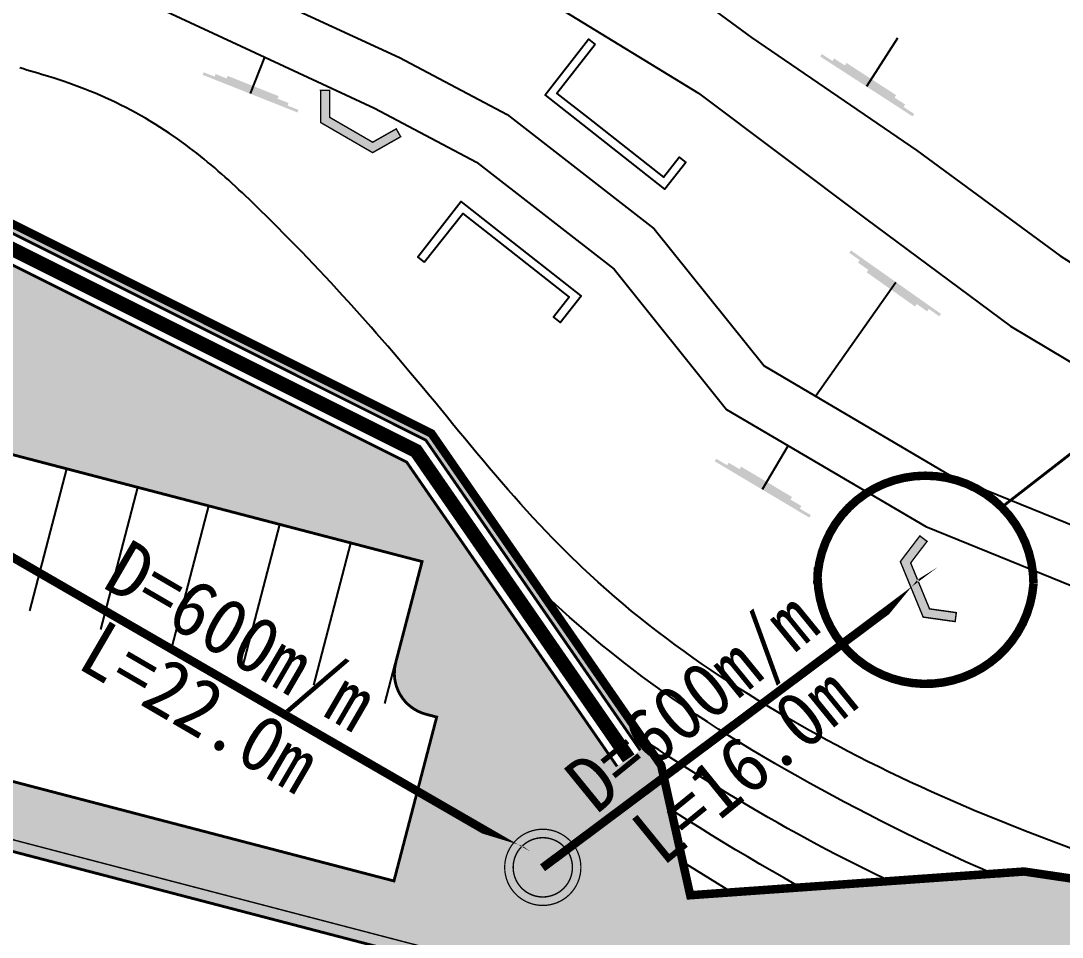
# Model space of a CAD drawing. Header units: inches. Extents: x 12 to 407, y 13 to 268.
# Drawn here: x 154.75 to 191.64, y 200.69 to 233.16 of the extents above; entities that cross this region are included whole.
import ezdxf
from ezdxf.enums import TextEntityAlignment as Align

# ---------------------------------------------------------------- set-up
doc = ezdxf.new("R2010")
doc.units = ezdxf.units.IN
doc.header["$MEASUREMENT"] = 0
doc.linetypes.add('CENTER', pattern=[2, 1.25, -0.25, 0.25, -0.25])
doc.linetypes.add('PHANTOM2', pattern=[12.5, 10, -0.5, 0.5, -0.5, 0.5, -0.5])
for name, color, linetype in [('1-1CON', 35, 'Continuous'), ('1-5CON', 30, 'Continuous'), ('1-ROAD', 1, 'Continuous'), ('1-낙차구조물', 7, 'Continuous'), ('1-물선', 5, 'Continuous'), ('1-휀스', 7, 'FENCELINE1'), ('CE-SLOP-FILL', 1, 'Continuous'), ('LSMD_CONT_LDREG_41500', 1, 'Continuous'), ('NR', 7, 'Continuous'), ('WID', 4, 'Continuous'), ('관경', 7, 'Continuous'), ('관길이', 1, 'Continuous'), ('성토옹벽', 6, 'Continuous'), ('솔리드', 7, 'PHANTOM2'), ('우수맨', 5, 'Continuous'), ('지하2층외벽선', 2, 'Continuous')]:
    doc.layers.add(name, color=color, linetype=linetype)
doc.styles.add('style1', font='')
doc.styles.get('style1').set_extended_font_data('DotumChe')
doc.linetypes.add('FENCELINE1', pattern='A,0.25,-0.1,[133,ltypeshp.shx,S=0.1,R=0,X=-0.1,Y=0],-0.1,1', length=1.45)

msp = doc.modelspace()

# ---------------------------------------------------------------- hatches: boundary and pattern name
for points in [[(168.2058331197243, 229.0512026281929), (167.2112586884525, 228.4869719593687), (165.370934222103, 229.553330339563), (165.3658668390474, 230.696793880036), (165.6858636969466, 230.6982119808806), (165.6901179995969, 229.7382214075321), (167.2129425909718, 228.855835288078), (168.0479338650241, 229.3295330527606)], [(187.8511208690236, 211.8747033343086), (186.7187061940551, 212.0333587813209), (185.9092798840486, 214.0002709261159), (186.6020240551791, 214.9100181767269), (186.8566156983491, 214.7161545770493), (186.275024899491, 213.952379647714), (186.9448058606124, 212.3248067725933), (187.895520399825, 212.19160818048)]]:
    msp.add_hatch(color=5).paths.add_polyline_path(points)
at = {"layer": '솔리드', "linetype": 'Continuous'}
h = msp.add_hatch(dxfattribs=at)
h.set_pattern_fill('CROSS', color=8, scale=3, style=0)
h.set_pattern_definition([(0, (-296693.6057639145, -354742.0370339248), (0.75, 0.75), [0.375, -1.125]), (90, (-296693.4182639145, -354742.2245339248), (-0.7499999999999999, 0.75), [0.375, -1.125])])
edge = h.paths.add_edge_path()
edge.add_line((135.7213864532298, 222.2391814133287), (133.7300689831375, 221.4241814157128))
edge.add_line((133.7300689831375, 221.4241814157128), (131.2197207800693, 218.4764369361935))
edge.add_line((131.2197207800693, 218.4764369361935), (138.3254815817111, 216.6221968933958))
edge.add_arc((138.7042221552458, 218.0735946947959), 1.49999999998355, 255.3748733595067, 345.3748733595068)
edge.add_line((140.155619956646, 217.6948541212612), (141.0898467047139, 221.2749686981685))
edge.add_line((141.0898467047139, 221.2749686981685), (168.9645647151394, 214.0010933510628))
edge.add_line((168.9645647151394, 214.0010933510628), (168.0306385974166, 210.4221308402618))
edge.add_arc((169.4820363988167, 210.0433902668435), 1.499999999954156, 165.3748733638094, 255.3748733460374)
edge.add_line((169.1032958249327, 208.5919924655016), (169.4821543851633, 208.4918992481678))
edge.add_line((169.4821543851633, 208.4918992481678), (167.9671920910243, 202.6863080425089))
edge.add_line((167.9671920910243, 202.6863080425089), (154.3240527576183, 206.2464694337821))
edge.add_arc((153.9453121840836, 204.7950716323819), 1.49999999998355, 75.37487335950675, 165.3748733595068)
edge.add_line((152.4939143826834, 205.1738122059166), (152.2666700364555, 204.3029735171137))
edge.add_line((152.2666700364555, 204.3029735171137), (229.6745527786318, 184.1034762617917))
edge.add_line((229.6745527786318, 184.1034762617917), (232.3923772705368, 183.3952946763736))
edge.add_line((232.3923772705368, 183.3952946763736), (226.9971545772626, 190.7751397629752))
edge.add_line((226.9971545772626, 190.7751397629752), (227.8044279680237, 191.3653174248309))
edge.add_line((227.8044279680237, 191.3653174248309), (232.9894685700185, 184.2729695117002))
edge.add_line((232.9894685700185, 184.2729695117002), (251.176757025218, 179.5269459526305))
edge.add_line((251.176757025218, 179.5269459526305), (244.0569294228101, 152.2425616763201))
edge.add_line((244.0569294228101, 152.2425616763201), (244.2925573385203, 152.1810748520791))
edge.add_line((244.2925573385203, 152.1810748520791), (235.3795301461707, 118.0248463384476))
edge.add_line((235.3795301461707, 118.0248463384476), (241.523780884547, 116.4215114186652))
edge.add_line((241.523780884547, 116.4215114186652), (239.0240933716179, 106.8422858580732))
edge.add_line((239.0240933716179, 106.8422858580732), (232.8798426332417, 108.4456207779137))
edge.add_line((232.8798426332417, 108.4456207779137), (229.5974246870958, 95.86683973892536))
edge.add_line((229.5974246870958, 95.86683973892536), (225.3355701679595, 96.97896560504046))
edge.add_line((225.3355701679595, 96.97896560504046), (223.8088400423642, 91.1282780832978))
edge.add_line((223.8088400423642, 91.1282780832978), (224.3205176974645, 89.93321073056609))
edge.add_line((224.3205176974645, 89.93321073056609), (207.6296264035393, 82.78687199107549))
edge.add_line((207.6296264035393, 82.78687199107549), (197.9029318498563, 80.89225614828933))
edge.add_line((197.9029318498563, 80.89225614828933), (196.0110436099114, 80.24973714807015))
edge.add_line((196.0110436099114, 80.24973714807015), (180.5294668708577, 84.28963590606759))
edge.add_line((180.5294668708577, 84.28963590606759), (181.8395424527464, 89.31006720197797))
edge.add_line((181.8395424527464, 89.31006720197797), (181.4046306319999, 89.42355693732566))
edge.add_arc((177.9959655150653, 76.3609767368896), 13.49999997674929, 75.37487353076725, 135.1861170693452)
edge.add_arc((156.0045399410067, 98.20994023502749), 17.50000009944609, 223.5788865521241, 315.1862383782775, ccw=False)
edge.add_line((143.3270859801908, 86.14626896330333), (117.2695572799769, 113.5295721201244))
edge.add_arc((138.640123890282, 133.8654734467989), 29.5000000002327, 165.3748733599285, 223.5788823728236, ccw=False)
edge.add_line((110.0959671288495, 141.3140380595712), (119.7605278898611, 178.3502660749498))
edge.add_arc((111.5359403484965, 180.4964626582939), 8.499999999995753, 345.3748733597984, 56.78516630010513)
edge.add_line((116.1920689955352, 187.6077541037364), (116.1920689955352, 187.171181414348))
edge.add_line((116.1920689955352, 187.171181414348), (117.9410689786075, 181.3781814146921))
edge.add_line((117.9410689786075, 181.3781814146921), (116.3810689762233, 173.5291814152285))
edge.add_line((116.3810689762233, 173.5291814152285), (112.5470689848064, 166.197181414768))
edge.add_line((112.5470689848064, 166.197181414768), (105.7180689737199, 155.4601814141631))
edge.add_line((105.7180689737199, 155.4601814141631), (102.6590689733623, 143.5851814141631))
edge.add_line((102.6590689733623, 143.5851814141631), (103.1560689821838, 131.0721814148844))
edge.add_line((103.1560689821838, 131.0721814148844), (106.0240689828408, 123.7651814139233))
edge.add_line((106.0240689828408, 123.7651814139233), (119.4970689728855, 109.6021814140975))
edge.add_line((119.4970689728855, 109.6021814140975), (121.3050690010189, 106.3371814126283))
edge.add_line((121.3050690010189, 106.3371814126283), (125.2930689768166, 99.13518141380223))
edge.add_line((125.2930689768166, 99.13518141380223), (135.498068974621, 88.42318141397732))
edge.add_line((135.498068974621, 88.42318141397732), (143.599068985239, 81.93218141481225))
edge.add_line((143.599068985239, 81.93218141481225), (150.6230689749702, 74.86918141397359))
edge.add_line((150.6230689749702, 74.86918141397359), (152.2930689767002, 65.02718141490072))
edge.add_line((152.2930689767002, 65.02718141490072), (155.2140689954742, 63.85618141475311))
edge.add_line((155.2140689954742, 63.85618141475311), (158.4310689732431, 62.60018141382784))
edge.add_line((158.4310689732431, 62.60018141382784), (158.3550689831375, 74.5021814145282))
edge.add_line((158.3550689831375, 74.5021814145282), (160.5560689732431, 78.60918141530306))
edge.add_line((160.5560689732431, 78.60918141530306), (169.7570689782499, 80.60718141590655))
edge.add_line((169.7570689782499, 80.60718141590655), (175.5250689849256, 88.95218141285181))
edge.add_line((175.5250689849256, 88.95218141285181), (176.7910689875482, 84.80218141527325))
edge.add_line((176.7910689875482, 84.80218141527325), (174.8350689873098, 78.24618141354472))
edge.add_line((174.8350689873098, 78.24618141354472), (181.7630689755081, 74.04018141511074))
edge.add_line((181.7630689755081, 74.04018141511074), (181.1020689770578, 70.35018141382784))
edge.add_line((181.1020689770578, 70.35018141382784), (181.298068986833, 70.20118141455055))
edge.add_line((181.298068986833, 70.20118141455055), (237.5730689778923, 94.28518141341806))
edge.add_line((237.5730689778923, 94.28518141341806), (246.0360689923166, 115.9231814155489))
edge.add_line((246.0360689923166, 115.9231814155489), (245.393069000542, 128.7931814147294))
edge.add_line((245.393069000542, 128.7931814147294), (255.1140689864753, 184.4671814143792))
edge.add_line((255.1140689864753, 184.4671814143792), (247.2930689767002, 181.9591814149305))
edge.add_line((247.2930689767002, 181.9591814149305), (245.9290689842076, 183.5101814138604))
edge.add_line((245.9290689842076, 183.5101814138604), (240.2350689931538, 186.6101814146521))
edge.add_line((240.2350689931538, 186.6101814146521), (232.7250689731211, 189.3501814137696))
edge.add_line((232.7250689731211, 189.3501814137696), (225.5950689778895, 195.8901814147964))
edge.add_line((225.5950689778895, 195.8901814147964), (210.6550689943599, 200.0101814150246))
edge.add_line((210.6550689943599, 200.0101814150246), (190.2950689805205, 203.0201814137533))
edge.add_line((190.2950689805205, 203.0201814137533), (178.4650689825414, 202.180181412971))
edge.add_line((178.4650689825414, 202.180181412971), (177.4350689812911, 206.780181413588))
edge.add_line((177.4350689812911, 206.780181413588), (169.2950689957127, 218.5401814141794))
edge.add_line((169.2950689957127, 218.5401814141794), (150.1150689736007, 228.1301814150199))
edge.add_line((150.1150689736007, 228.1301814150199), (139.3863879426847, 223.7391814133287))
edge.add_line((139.3863879426847, 223.7391814133287), (132.0260689869522, 223.7391814133287))
edge.add_line((132.0260689869522, 223.7391814133287), (127.759068982303, 224.8931814143568))
edge.add_line((127.759068982303, 224.8931814143568), (124.3420689865945, 224.0401814151689))
edge.add_line((124.3420689865945, 224.0401814151689), (116.9190689936279, 225.9461814146623))
edge.add_line((116.9190689936279, 225.9461814146623), (116.1920689955352, 224.6771814143419))
edge.add_line((116.1920689955352, 224.6771814143419), (116.1920689955352, 203.0686903968588))
edge.add_line((116.1920689955352, 203.0686903968588), (116.1920689955352, 202.5171354952752))
edge.add_line((116.1920689955352, 202.5171354952752), (116.6839017012155, 202.5171354952752))
edge.add_line((116.6839017012155, 202.5171354952752), (116.6839017012155, 224.5434371447907))
edge.add_line((116.6839017012155, 224.5434371447907), (117.1616635627927, 225.3676709587005))
edge.add_line((117.1616635627927, 225.3676709587005), (124.2692918565356, 223.5426487928623))
edge.add_line((124.2692918565356, 223.5426487928623), (132.0162796642746, 223.2391814133287))
edge.add_line((132.0162796642746, 223.2391814133287), (138.9567082947235, 223.2391814133287))
edge.add_line((138.9567082947235, 223.2391814133287), (150.102668311016, 227.8009524621436))
edge.add_line((150.102668311016, 227.8009524621436), (169.092087748146, 218.3062618271349))
edge.add_line((169.092087748146, 218.3062618271349), (176.6954659879905, 207.3139288281807))
edge.add_line((176.6954659879905, 207.3139288281807), (175.8730393203789, 206.7450576860126))
edge.add_line((175.8730393203789, 206.7450576860126), (168.4155289741814, 217.5265069948643))
edge.add_line((168.4155289741814, 217.5265069948643), (150.0614031912176, 226.703551441328))
edge.add_line((150.0614031912176, 226.703551441328), (139.1534270353498, 222.2391814133287))
edge.add_line((139.1534270353498, 222.2391814133287), (135.7213864532298, 222.2391814133287))
at = {"layer": '우수맨', "linetype": 'ByBlock'}
h = msp.add_hatch(color=256, dxfattribs=at)
h.paths.add_polyline_path([(173.2408399218459, 203.1684915650537), (174.2908399188657, 203.1684915650537, 0.4142135624067896), (173.2408399218459, 204.2184915620735)])
h.paths.add_polyline_path([(173.2408399218459, 202.118491568034), (173.2408399218459, 203.1684915650537), (172.1908399248262, 203.1684915650537, 0.4142135624068529)])

# ---------------------------------------------------------------- linework, layer by layer
at = {"color": 7, "const_width": 0.05, "elevation": -23.50400000000002, "flags": 128}
for points in [[(168.2058331197243, 229.0512026281929), (167.2112586884525, 228.4869719593687), (165.370934222103, 229.553330339563), (165.3658668390474, 230.696793880036), (165.6858636969466, 230.6982119808806), (165.6901179995969, 229.7382214075321), (167.2129425909718, 228.855835288078), (168.0479338650241, 229.3295330527606)], [(187.8511208690236, 211.8747033343086), (186.7187061940551, 212.0333587813209), (185.9092798840486, 214.0002709261159), (186.6020240551791, 214.9100181767269), (186.8566156983491, 214.7161545770493), (186.275024899491, 213.952379647714), (186.9448058606124, 212.3248067725933), (187.895520399825, 212.19160818048)]]:
    msp.add_lwpolyline(points, close=True, dxfattribs=at)
at = {"const_width": 0.1, "elevation": 148.3986817376594, "flags": 128}
msp.add_lwpolyline([(189.5011485412599, 215.925623826987), (192.5106829997733, 218.2596118502686), (214.4635862556518, 218.2596118502686)], dxfattribs=at)
at = {"color": 4, "linetype": 'CENTER', "const_width": 0.3, "elevation": 148.3986817376594, "flags": 128}
msp.add_lwpolyline([(182.9874271096544, 213.787123915811, 0.9999999999999999), (190.6280027383821, 213.2118845388893, 0.9999999999999999), (182.9658035580417, 213.2118845388893)], format="xyb", dxfattribs=at)
at = {"layer": '1-1CON', "color": 8, "linetype": 'Continuous'}
for points, elevation in [([(192.2458067746832, 203.7315378271294), (191.3406829299404, 204.0673057453957), (190.4393975945188, 204.4139928452921), (190.0549033792688, 204.5642250262451), (189.6711928011848, 204.7165574979288), (189.2883070172741, 204.8710429573682), (188.9062872441484, 205.0277340987948), (188.5251746239139, 205.1866836210963), (188.1450103582813, 205.3479442203668), (187.7658356191589, 205.5115685908374), (187.3876915486528, 205.6776094313961), (187.0106193633749, 205.8461194353429), (186.6346602054311, 206.0171513015655), (186.2598552914335, 206.1907577261579), (185.8862457485868, 206.3669914052141), (185.5138727786018, 206.5459050329653), (185.1427775533868, 206.7275513082993), (184.7730012597515, 206.9119829273102), (184.4045850398018, 207.0992525842291), (184.0375701101495, 207.289412977944), (183.6719976278021, 207.4825168054801), (183.3079087497665, 207.6786167592061), (182.9453446777536, 207.8777655380097), (182.5843465836717, 208.080015837985), (181.8857594789936, 208.4792828474444), (181.193400374241, 208.8906668283296), (180.8587889732792, 209.0932977207256), (180.5258309008552, 209.2988420918834), (180.194618573971, 209.5073283601803), (179.8652445735408, 209.7187849458558), (179.5378013910724, 209.9332402691496), (179.2123814882709, 210.1507227493701), (178.8890774162485, 210.3712608114135), (178.5679816516115, 210.5948828708631), (178.2491867156698, 210.8216173507524), (177.9327850850298, 211.0514926703897), (177.6188693108036, 211.2845372509462), (177.3075318546964, 211.5207795117301), (176.998865223117, 211.7602478748438), (176.6929619522764, 212.0029707595957), (176.3899145038797, 212.2489765862254), (176.089815414138, 212.4982937749726), (175.79275718946, 212.7509507479397), (175.4988323213531, 213.0069759262976), (175.208133301325, 213.2663977265609), (174.9207526506855, 213.529244571763), (174.6367828758432, 213.7955448821438), (174.1130506606771, 214.2993258012709), (173.6018574299289, 214.8153472950933), (173.3669665815307, 215.0575201919553), (173.1344721229746, 215.3020294437435), (172.9042196186258, 215.5487227987749), (172.6760546179487, 215.7974480072287), (172.4498227002098, 216.0480528155592), (172.2253693999721, 216.3003849702206), (172.0025403114034, 216.5542922232551), (171.7811810137703, 216.8096223173914), (171.561137071438, 217.0662230046717), (171.342254048772, 217.3239420334128), (171.12437753994, 217.5826271472749), (170.9073530348016, 217.8421260992316), (170.6910261573269, 218.1022866338742), (170.4752425016834, 218.3629565013823), (170.2598475875332, 218.6239834463474), (170.0446869941427, 218.885215221743), (169.8296063156797, 219.1464995730919), (169.6144511016084, 219.4076842468482), (169.3990669013931, 219.6686169922602), (169.1832992793991, 219.929145558576), (168.9669938446953, 220.1891176931811), (168.5562238605692, 220.6798954399553), (168.1424198808147, 221.1675881667313), (167.9465235682203, 221.396955036397), (167.7499167384578, 221.625624136838), (167.5525817336513, 221.8535898437974), (167.3545008810236, 222.0808465274301), (167.1556565226986, 222.307388554166), (166.9560310008003, 222.5332102960226), (166.7556065680458, 222.7583061231551), (166.5543656708671, 222.9826704057184), (166.3522905023767, 223.2062975138676), (166.1493634643032, 223.4291818168265), (165.9455668838693, 223.6513176856813), (165.7408830733968, 223.8726994915185), (165.5352943601085, 224.0933215998364), (165.3287831010296, 224.313178386378), (165.1213315637781, 224.5322642185045), (164.9129221202804, 224.7505734663707), (164.7035370977594, 224.9681004982692), (164.4931587936355, 225.1848396890116), (164.2817695649339, 225.4007854031649), (164.0693517388775, 225.6159320155409), (163.8558876128866, 225.8302738944319), (163.5244992734863, 226.1601228032512), (163.1905299784614, 226.4880245931697), (163.072408488579, 226.6033564664674), (162.9539058716966, 226.7183326909569), (162.834991952963, 226.832896501596), (162.7156366618349, 226.9469911454496), (162.5958098681642, 227.0605598565442), (162.4754814716055, 227.1735458791507), (162.354621371813, 227.2858924519521), (162.2331994684412, 227.3975428154943), (162.1111856611444, 227.5084402112541), (161.9885497899725, 227.6185278797773), (161.8652617992832, 227.7277490597469), (161.7412915738298, 227.8360469917086), (161.6166089685632, 227.9433649190021), (161.4911839278413, 228.049646079379), (161.3649863215162, 228.1548337143165), (161.2379860492422, 228.2588710615662), (161.1101529808714, 228.3617013644678), (160.9814570160581, 228.4632678635669), (160.851868069358, 228.5635137975466), (160.7213560404255, 228.6623824060214), (160.5898907991125, 228.7598169313994), (160.2971521975471, 228.9718721973029), (159.9994630130006, 229.1763674075034), (159.8349869312717, 229.2860794633878), (159.6690443815662, 229.3935381470499), (159.5016441853716, 229.4987500801933), (159.3327953578903, 229.6017218873155), (159.1625066610052, 229.7024601891887), (158.9907870503141, 229.8009716065851), (158.8176454218103, 229.8972627630708), (158.6430906416847, 229.9913402784866), (158.4671315910293, 230.0832107754675), (158.2897771807386, 230.1728808785108), (158.1110363068058, 230.2603572065261), (157.9309178205206, 230.3456463830796), (157.7494306476785, 230.4287550280121), (157.5665836544706, 230.5096897658211), (157.38238573689, 230.5884572191414), (157.19684579093, 230.6650640068826), (157.0099726976825, 230.7395167516795), (156.8217753680422, 230.8118220780295), (156.6322626383974, 230.8819866048423), (156.4414434494449, 230.9500169556839), (156.249326697178, 231.0159197522578), (155.9293263616039, 231.1214504705993), (155.6058224501087, 231.2211931411427), (155.4774486484005, 231.2599813340482), (155.3488373072817, 231.2983336698514), (155.2201439501716, 231.3364851519716), (155.091523936577, 231.3746707903472), (154.9631327154113, 231.4131255809468), (154.8351256610824, 231.4520845327777), (154.7076582523061, 231.491782649259)], 65.49599999999998), ([(185.6668109359218, 202.6157069055614), (185.4149582000448, 202.7347077343863), (185.0600352050735, 202.9053954955441), (184.7062551142646, 203.0784957304847), (184.3536084206773, 203.2539793567983), (184.0020855875684, 203.4318172902119), (183.6516771527006, 203.6119804492471), (183.3023736091329, 203.794439746837), (182.9541654499246, 203.9791661024344), (182.6070431979372, 204.1661304280412), (182.2609973313286, 204.3553036440414), (181.9160183580591, 204.546656665231), (181.5720967711879, 204.7401604064059), (181.2292231084778, 204.9357857851562), (180.887387803383, 205.1335037172091), (180.5465814085676, 205.3332851201546), (180.2067944319917, 205.5351009069261), (179.8680173220112, 205.7389219979075), (179.5302406461908, 205.9447193078947), (179.1934548528864, 206.1524637516839), (178.8576504649593, 206.3621262468648), (178.2418529601766, 206.7511950282631), (177.6293106438591, 207.14655461705), (177.3506197692825, 207.3283327704546), (177.0728291483595, 207.5115824861703), (176.7960500629617, 207.6963847538707), (176.7953848155214, 207.6968346841884)], 67.49599999999998), ([(182.4814487608148, 202.4032659510401), (182.2357154102995, 202.5391091805202), (181.8005666645242, 202.7837973607955), (181.3668508442117, 203.0316501202312), (180.9345026971771, 203.2825255448249), (180.5034569712354, 203.5362817252305), (180.0736484291031, 203.7927767437202), (179.6450117738916, 204.0518686909479), (179.2174817683174, 204.3134156519798), (178.7909931899978, 204.5772757118818), (178.3654807718469, 204.8433069585142), (177.9408792318775, 205.1113674797368), (177.7774640085174, 205.2154689084989)], 68.49599999999998)]:
    msp.add_lwpolyline(points, dxfattribs=dict(at, elevation=elevation))
at = {"layer": '1-5CON', "color": 8, "linetype": 'Continuous', "elevation": 66.49599999999998}
msp.add_lwpolyline([(189.4613734545185, 202.8228901455429), (189.0979128988458, 202.9804546654475), (188.6605889411642, 203.1734055381519), (188.2243817510082, 203.3692475490523), (187.7893070789053, 203.5679834250611), (187.3553808094932, 203.769615893091), (186.9226187082006, 203.9741476865736), (186.4910365851595, 204.1815815277648), (186.0606502505018, 204.3919201500964), (185.6314755143596, 204.6051662758243), (185.2035282315685, 204.8213226383803), (184.7768241228534, 205.0403919628141), (183.9364841790868, 205.478857221852), (183.1011179300024, 205.9287084684026), (182.6900258274748, 206.1536594981578), (182.280415660329, 206.3815335890529), (181.8724222393705, 206.612404534432), (181.466180330701, 206.8463461295021), (181.0618247004224, 207.0834321694699), (180.6594900997354, 207.3237364448858), (180.2593113394453, 207.5673327509564), (179.8614231856538, 207.8142948875454), (179.4659604193641, 208.0646966414777), (179.0730578513815, 208.318611810754), (178.6828501434995, 208.5761141905812), (178.2954722108318, 208.8372775724408), (177.9110587300731, 209.1021757524711), (177.5297445120289, 209.3708825230849), (177.151664337702, 209.6434716813517), (176.7769529880954, 209.9200170168904), (176.4057452442123, 210.2005923295644), (176.0381758572532, 210.4852714099241), (175.6743796082212, 210.7741280531761), (175.3144912930204, 211.0672360554588), (174.9586456777527, 211.3646692073223), (174.1871329011394, 212.0268483663228), (173.4363752217962, 212.710555036391), (173.422065845318, 212.7239889249456)], dxfattribs=at)
at = {"layer": '1-ROAD', "elevation": -109.4066817376595}
for points in [[(156.842901787348, 248.8918722205115), (158.9569017650558, 245.2868722219271), (160.4759017737581, 243.3628722213459), (162.9119017483665, 242.0258722219867), (166.9019017728044, 239.994872221562), (166.9019017728044, 239.994872221562), (174.7929017605259, 236.8618722230447), (180.6379017593338, 232.5618722213683), (186.4949017675592, 228.5678722214204), (191.576901754923, 224.8338722221804), (195.2659017654134, 222.4908722218377), (199.2889017524196, 221.2258722221729), (206.3309017481281, 218.5808722216887), (215.5129017593338, 215.783872220504), (222.3649017872287, 214.3338722221804), (229.5009017648174, 212.9208722215396), (238.1009017737581, 211.7858722226945), (243.7759017707779, 211.459872221413), (253.1219017865135, 210.6388722218824), (266.4119017632677, 210.2568722216663)], [(153.4239017875864, 247.3418722206977), (156.3669017614795, 241.9158722216514), (157.6019017757847, 240.2088722212491), (161.9349017502739, 238.8578722205264), (167.9579017521812, 236.1988722205413), (173.8109017672016, 233.6168722220016), (178.7589017512275, 230.5928722227243), (184.6819017739965, 226.1378722217185), (189.8139017732813, 222.3398722194386), (193.7319017710163, 219.9988722194237), (198.0329017700626, 217.2298722218973), (204.701901754923, 214.8778722228733), (214.7459017546846, 212.0368722219271), (220.9759017737581, 210.5028722210106), (229.3069017739965, 209.0238722207275), (237.522901749797, 208.310872223067), (243.14190176744, 207.9178722219792), (252.9249017598106, 207.2778722204519), (266.4999017478897, 206.5198722219345), (275.9899017872287, 206.5008722216141), (280.4429017515852, 206.3948722219345), (281.1367055537178, 206.4891127541912)]]:
    msp.add_lwpolyline(points, dxfattribs=at)
at = {"layer": '1-낙차구조물', "elevation": -23.50400000000002}
for points in [[(175.1010487290098, 232.3156239696098), (173.742135128565, 230.58549280076), (174.8431276889517, 229.7207296097902), (177.5195213021709, 227.6185840059322), (178.0754404874517, 228.3263649380085), (178.3113674731924, 228.1410585407418), (177.5701418878509, 227.1973506285128), (174.657821288891, 229.4848026305688), (173.320901772566, 230.5348722206679), (174.8651217581703, 232.5009303696704)], [(169.0435321243478, 224.6033614900214), (170.4024457247926, 226.3334926588711), (171.5034382851793, 225.4687294679013), (174.1798318685962, 223.3665838640434), (173.6239126982166, 222.6588029291731), (173.8598396690561, 222.4734965319064), (174.6010652841999, 223.4172044413415), (171.68874468524, 225.7046564461914), (170.3518251242115, 226.7547260353592), (168.8076051386072, 224.7886678882194)]]:
    msp.add_lwpolyline(points, close=True, dxfattribs=at)
at = {"layer": '1-물선', "elevation": -109.4066817376595}
for points in [[(147.002285129018, 258.0010530891147), (147.8599109860136, 257.258538989189), (150.5505569042637, 247.7890226224688), (152.6533208252861, 242.037034193824), (154.9011388333513, 238.3790905697522), (158.2011362077667, 236.4917186329392), (163.3955062391235, 234.066420027825), (168.1623439999296, 231.8530479993922), (171.9835315557195, 229.834113659176), (177.1873632581903, 225.7881323805329), (181.0830998780204, 220.9298194514838), (187.7039827914907, 217.0376453761262), (196.7206875147297, 213.372747171509), (210.7622294636442, 209.6143355805677), (224.3970116289331, 205.9227609642101), (238.1129912944509, 203.7458420124156), (251.0857577832414, 202.8384042985988), (265.2011433454229, 201.6804589320225), (273.2150420607998, 201.7988332536322), (280.5582566173746, 202.2442257058126), (281.1491113664581, 202.2595031799999)], [(146.4975183965637, 257.6766913531599), (145.9360639067365, 256.7119016422209), (148.6468455256893, 247.1715192951513), (150.8439896168186, 241.1613593481732), (153.4646646888925, 236.8966538736847), (157.2800284536554, 234.7145277437073), (162.5512972684576, 232.2533244153735), (167.2734595002605, 230.0606964433816), (170.8942719759418, 228.147630783568), (175.774137517996, 224.3535333460447), (179.7527036579324, 219.3919249920425), (186.8159753741695, 215.239686783242), (196.0831160010769, 211.4729972722259), (210.2423289032652, 207.6830894349393), (223.9777227552606, 203.9642745208246), (237.8860254945232, 201.7568311875937), (250.9342137338592, 200.8441177642223), (265.0376240970566, 199.6871547781182), (272.3355500759556, 199.5642632831139), (280.6677428247406, 200.2025775991631), (281.1494751932098, 200.2064548468468)]]:
    msp.add_lwpolyline(points, dxfattribs=at)
at = {"layer": '1-휀스', "elevation": -23.50400000000002}
msp.add_lwpolyline([(179.9283964695408, 202.2853571277362), (178.1919928552581, 203.3639605006454)], dxfattribs=at)
at = {"layer": 'CE-SLOP-FILL'}
msp.add_line((185.4149582000448, 202.7347077343863, -23.50400000000002), (185.4149582000448, 202.7347077343863, -23.50400000000002), dxfattribs=at)
at = {"layer": 'LSMD_CONT_LDREG_41500', "color": 1, "linetype": 'Continuous', "const_width": 0.3, "elevation": -23.50400000000002, "flags": 128}
msp.add_lwpolyline([(210.6550689950584, 200.0101814149082), (190.2950689807533, 203.0201814137533), (178.4650689825414, 202.180181412971), (177.4350689813493, 206.7801814135298), (169.2950689956544, 218.5401814142376), (150.1150689736007, 228.1301814150199), (139.3863879426847, 223.7391814133287), (132.0260689869522, 223.7391814133287), (127.759068982303, 224.8931814143568), (124.3420689865945, 224.0401814151689), (116.9190689936279, 225.9461814146623), (116.1920689955352, 224.6771814143419), (116.1920689955352, 203.0686903968588), (116.1920689955352, 194.0401814142376), (116.1920689955352, 187.1711814142898), (117.9410689786075, 181.3781814146921), (116.3810689762233, 173.5291814152285), (112.5470689848064, 166.1971814148262), (105.7180689737199, 155.4601814141631), (102.6590689733623, 143.5851814141631), (103.1560689821838, 131.0721814148262)], dxfattribs=at)
at = {"layer": 'NR', "linetype": 'Continuous'}
for p, q in [((185.8149102540685, 232.5364634318528, -109.4066817376595), (184.7093189867212, 230.8304907705885, -109.4066817376595)), ((163.3817477138712, 231.8677237544459, -109.4066817376595), (162.8691313626243, 230.5761413684365, -109.4066817376595)), ((182.905594623275, 219.8584416795773, -109.4066817376595), (185.7555415542795, 223.8993648158637, -109.4066817376595)), ((181.9347415478899, 218.1091850035143, -109.4066817376595), (181.0091899843885, 216.555011115807, -109.4066817376595))]:
    msp.add_line(p, q, dxfattribs=at)
for points in [[(186.3457250060512, 229.7699836416421, -109.4066817376595), (183.0729129971935, 231.8909978986037, -109.4066817376595), (186.4028292359783, 229.8580978119996, -109.4066817376595), (183.1300172122194, 231.9791120689613, -109.4066817376595)], [(186.025197094865, 230.1028302282346, -109.4066817376595), (183.5076493682338, 231.734379654589, -109.4066817376595), (186.0823013247921, 230.1909443957982, -109.4066817376595), (183.5647535981609, 231.8224938240153, -109.4066817376595)], [(185.7046691687776, 230.4356768120331, -109.4066817376595), (183.9423857541753, 231.5777614105743, -109.4066817376595), (185.7617733987047, 230.523790980528, -109.4066817376595), (183.9994899990036, 231.6658755800006, -109.4066817376595)], [(164.5481884839012, 229.9097401218739, -109.4066817376595), (161.190074286051, 231.2425426168618, -109.4066817376595), (164.5840716125442, 230.000150888997, -109.4066817376595), (161.225957414694, 231.3329533830536, -109.4066817376595)], [(164.1965968968345, 230.1539357917634, -109.4066817376595), (161.6134321453048, 231.1791684821499, -109.4066817376595), (164.2324800403787, 230.2443465588865, -109.4066817376595), (161.6493152739479, 231.269579246479, -109.4066817376595)], [(163.845005324669, 230.3981314616528, -109.4066817376595), (162.0367899896576, 231.1157943437127, -109.4066817376595), (163.8808884980156, 230.4885422287759, -109.4066817376595), (162.0726731481029, 231.2062051108358, -109.4066817376595)], [(184.1619955809786, 225.0232470024628, -109.4066817376595), (187.3490875573827, 222.775482627402, -109.4066817376595), (184.1014788212253, 224.93744068111, -109.4066817376595), (187.2885708274318, 222.6896763041866, -109.4066817376595)], [(184.4692202271892, 224.6780832529319, -109.4066817376595), (186.9208294363691, 222.9490337342274, -109.4066817376595), (184.4087034972383, 224.5922769287852, -109.4066817376595), (186.8603127064182, 222.8632274100808, -109.4066817376595)], [(184.7764448584987, 224.332919500607, -109.4066817376595), (186.4925713153555, 223.1225848373276, -109.4066817376595), (184.7159281285478, 224.2471131792543, -109.4066817376595), (186.4320545854046, 223.0367785159749, -109.4066817376595)], [(182.6845987947656, 215.5572609741491, -109.4066817376595), (179.3337811740114, 217.5527612574649, -109.4066817376595), (182.738323813863, 215.6474752936763, -109.4066817376595), (179.3875062080099, 217.642975579786, -109.4066817376595)], [(182.3516909988596, 215.8777253253636, -109.4066817376595), (179.774138993211, 217.4127255443734, -109.4066817376595), (182.4054160179569, 215.9679396467534, -109.4066817376595), (179.8278639974071, 217.5029398666945, -109.4066817376595)], [(182.0187832178547, 216.198189679372, -109.4066817376595), (180.2144967975094, 217.2726898331446, -109.4066817376595), (182.0725082071497, 216.2884039988992, -109.4066817376595), (180.2682218166067, 217.3629041517404, -109.4066817376595)]]:
    msp.add_solid(points, dxfattribs=at)
at = {"layer": 'WID', "color": 8}
for p, q in [((155.0609100697095, 212.2516922830389, -23.50400000000002), (156.3738773910793, 217.2832046614046, -23.50400000000002)), ((157.5766662586013, 211.5952086222376, -23.50400000000002), (158.8896335804368, 216.6267210006033, -23.50400000000002)), ((160.0924224479588, 210.9387249615527, -23.50400000000002), (161.4053897693286, 215.9702373399184, -23.50400000000002)), ((162.6081786368507, 210.2822413008678, -23.50400000000002), (163.9211459582204, 215.3137536792335, -23.50400000000002)), ((165.1239348262081, 209.6257576401829, -23.50400000000002), (166.4369021475779, 214.6572700185486, -23.50400000000002)), ((167.6396910155656, 208.969273979498, -23.50400000000002), (168.9526583369354, 214.0007863578637, -23.50400000000002))]:
    msp.add_line(p, q, dxfattribs=at)
at = {"layer": 'WID', "color": 8, "const_width": 0.1, "elevation": -23.50400000000002, "flags": 128}
msp.add_lwpolyline([(232.3933092113932, 183.3940199227789), (152.2666700364555, 204.3029735171137)], dxfattribs=at)
at = {"layer": '관길이', "color": 4, "linetype": 'Continuous', "elevation": -23.50400000000002}
for points in [[(172.518949039257, 203.9309701204318, 0, 0.9999999999999999, 0), (169.8328547637559, 205.2669706979202, 0.2999999999999999, 0.2999999999999999, 0), (153.3568967673693, 214.7842143709556, 0.2999999999999999, 0.2999999999999999, 0)], [(186.5185124463517, 213.3610335255059, 0, 0.9999999999999999, 0), (184.2580327577655, 211.3886665268935, 0.2999999999999999, 0.2999999999999999, 0), (173.2326876490608, 203.1523958767782, 0.2999999999999999, 0.2999999999999999, 0)]]:
    msp.add_lwpolyline(points, format="xyseb", dxfattribs=at)
at = {"layer": '성토옹벽', "color": 7, "linetype": 'Continuous', "ltscale": 10, "const_width": 0.1, "elevation": -23.50400000000002, "flags": 128}
for points in [[(176.6954659879905, 207.3139288281807), (169.092087748146, 218.3062618271349), (150.102668311016, 227.8009524621436), (138.9567082947235, 223.2391814133287), (132.0162796642746, 223.2391814133287), (124.2692918565356, 223.2391814133287), (116.6839017012155, 223.2391814133287), (116.6839017012155, 223.2391814133287), (116.6839017012155, 202.5171354952752)], [(175.8730393203789, 206.7450576860126), (168.4155289741814, 217.5265069948643), (150.0614031912176, 226.703551441328), (139.1534270353498, 222.2391814133287), (131.9967010189196, 222.2391814133287), (124.1237375964176, 222.2391814133287), (117.6839017012155, 222.2391814133287), (117.6839017012155, 202.5171354952752)]]:
    msp.add_lwpolyline(points, dxfattribs=at)
at = {"layer": '성토옹벽', "color": 7, "linetype": 'CENTER', "ltscale": 2, "const_width": 0.5, "elevation": -23.50400000000002, "flags": 128}
msp.add_lwpolyline([(176.2842526541556, 207.0294932571258), (168.7538083611637, 217.9163844109996), (150.0820357511168, 227.2522519517358), (139.0550676650366, 222.7391814133287), (132.0064903415971, 222.7391814133287), (124.1965147264766, 222.7391814133287), (117.1839017012155, 222.7391814133287), (117.1839017012155, 222.7391814133287), (117.1839017012155, 202.5171354952752)], dxfattribs=at)
at = {"layer": '솔리드', "color": 8, "linetype": 'Continuous', "const_width": 0.1, "elevation": -23.50400000000002}
msp.add_lwpolyline([(152.3676675248191, 204.6900129387639), (152.4939143826834, 205.1738122059166, -0.414213562373095), (154.3240527576183, 206.2464694337821), (167.9671920910243, 202.6863080425089), (169.4821543851633, 208.4918992481678), (169.1032958249327, 208.5919924655016, -0.4142135622922796), (168.0306385974166, 210.4221308402618), (168.9645647151394, 214.0010933510628), (141.0898467047139, 221.2749686981685), (140.155619956646, 217.6948541212612, -0.414213562373095), (138.3254815817111, 216.6221968933958), (133.630282483273, 217.8474036544928)], format="xyb", dxfattribs=at)
at = {"layer": '우수맨', "elevation": -23.50400000000002, "flags": 128}
for points, const_width in [([(171.890839921811, 203.1684915650537, 1), (174.5908399218808, 203.1684915650537, 1)], 0.04500000000000001), ([(172.1908399248262, 203.1684915650537, 1), (174.2908399188657, 203.1684915650537, 1)], 0.05)]:
    msp.add_lwpolyline(points, format="xyb", close=True, dxfattribs=dict(at, const_width=const_width))
at = {"layer": '지하2층외벽선', "color": 8, "const_width": 0.05, "elevation": -23.50400000000002}
msp.add_lwpolyline([(218.8189870195113, 98.88738335798439), (132.8962365378741, 121.3088228672993), (135.294926575478, 130.5010090111307), (120.2003893286221, 134.4399105466571), (139.4151589984306, 208.0741595517745), (192.8265984871307, 194.1365079647064), (189.6704273849957, 182.0415261964797), (229.1484478763653, 171.7397837191372), (225.3357931850244, 157.1290457432758), (244.1072048884, 152.2306682014157), (232.3662483895662, 107.2373360148765), (218.8189870195113, 98.88738335798439)], dxfattribs=at)

# ---------------------------------------------------------------- texts
at = {"layer": '관경', "color": 7, "linetype": 'ByBlock', "style": 'style1'}
for rotation, p in [(329.7803549050635, (162.5528061960124, 211.3795592772792, -23.50400000000002)), (39.15894899413135, (178.5093218804452, 209.055180496666, -23.50400000000002))]:
    msp.add_text('D=600m/m', height=2, rotation=rotation, dxfattribs=at).set_placement(p, align=Align.MIDDLE_CENTER)
at = {"layer": '관길이', "color": 7, "linetype": 'ByBlock', "style": 'style1'}
for s, rotation, p in [('L=22.0m', 329.7803549050635, (161.0850267826229, 208.8596495154914, -23.50400000000002)), ('L=16.0m', 39.15894899413135, (180.3508368400273, 206.793954221487, -23.50400000000002))]:
    msp.add_text(s, height=2, rotation=rotation, dxfattribs=at).set_placement(p, align=Align.MIDDLE_CENTER)

doc.saveas('drawing.dxf')
